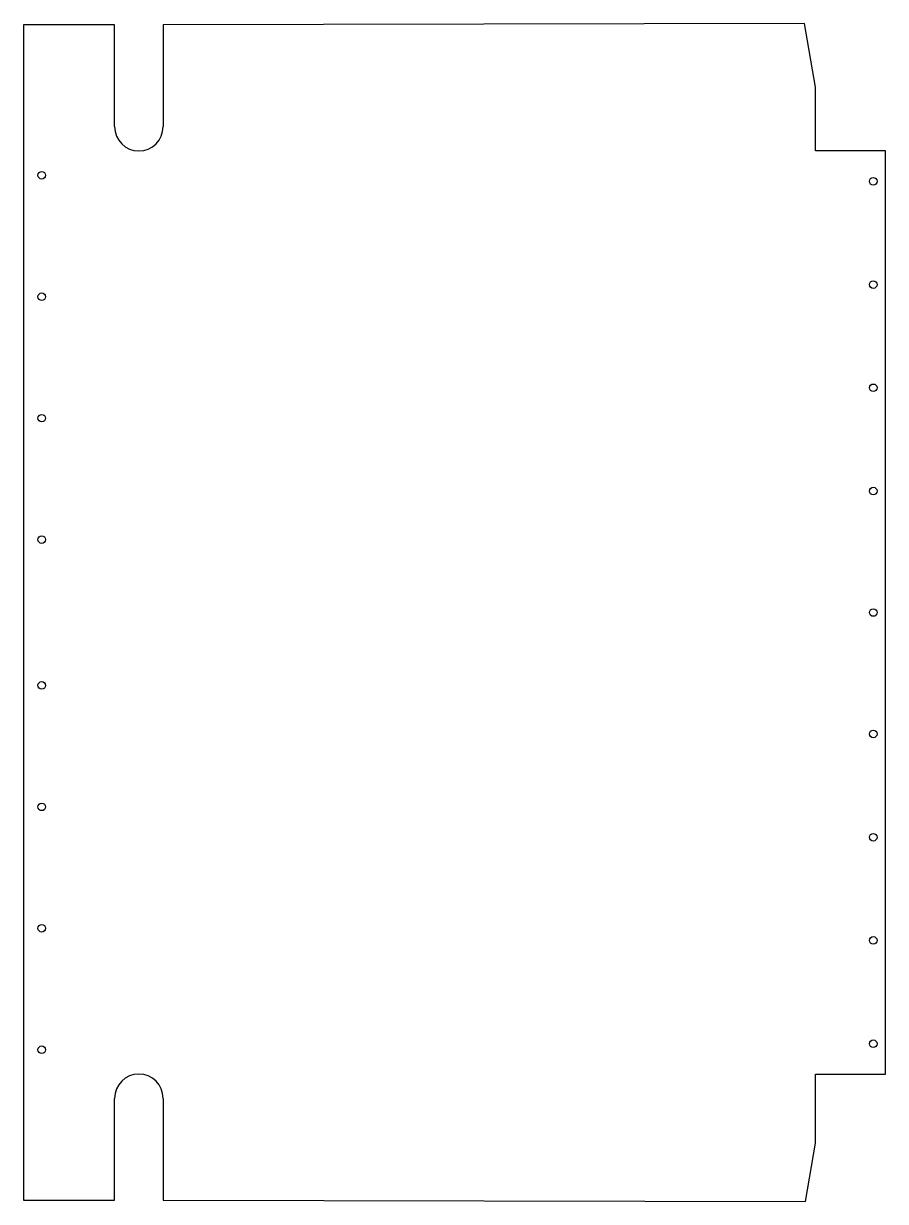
# Model space of a CAD drawing. Header units: inches. Extents: x 2 to 19.8, y 2 to 26.2.
import ezdxf

# ---------------------------------------------------------------- set-up
doc = ezdxf.new("R2010")
doc.units = ezdxf.units.IN
doc.header["$MEASUREMENT"] = 0
doc.layers.get('0').update_dxf_attribs({"linetype": 'CONTINUOUS'})

msp = doc.modelspace()

# ---------------------------------------------------------------- linework, layer by layer
for p, q in [((3.875, 26.219, 0.025), (2, 26.216, 0.025)), ((2, 26.216, 0.025), (2, 2.028, 0.025)), ((3.875, 24.122, 0.025), (3.875, 26.219, 0.025)), ((18.082, 26.244, 0.025), (4.875, 26.221, 0.025)), ((4.875, 26.221, 0.025), (4.875, 24.122, 0.025)), ((18.312, 24.935, 0.025), (18.082, 26.244, 0.025)), ((18.312, 23.622, 0.025), (18.312, 24.935, 0.025)), ((19.75, 23.622, 0.025), (18.312, 23.622, 0.025)), ((19.75, 4.622, 0.025), (19.75, 23.622, 0.025)), ((18.312, 3.202, 0.025), (18.312, 4.622, 0.025)), ((18.312, 4.622, 0.025), (19.75, 4.622, 0.025)), ((3.875, 2.025, 0.025), (3.875, 4.122, 0.025)), ((4.875, 4.122, 0.025), (4.875, 2.023, 0.025)), ((18.101, 2, 0.025), (18.312, 3.202, 0.025)), ((2, 2.028, 0.025), (3.875, 2.025, 0.025)), ((4.875, 2.023, 0.025), (18.101, 2, 0.025))]:
    msp.add_line(p, q)
for centre in [(2.375, 23.122), (19.5, 22.997), (19.5, 20.872), (2.375, 20.622), (19.5, 18.747), (2.375, 18.122), (19.5, 16.622), (2.375, 15.622), (19.5, 14.122), (2.375, 12.622), (19.5, 11.622), (2.375, 10.122), (19.5, 9.497), (2.375, 7.622), (19.5, 7.372), (2.375, 5.122), (19.5, 5.247)]:
    msp.add_circle(centre, 0.0781)
for centre, start, end in [((4.375, 24.122, 0.025), 180, 0), ((4.375, 4.122, 0.025), 0, 180)]:
    msp.add_arc(centre, 0.5, start, end)

doc.saveas('drawing.dxf')
